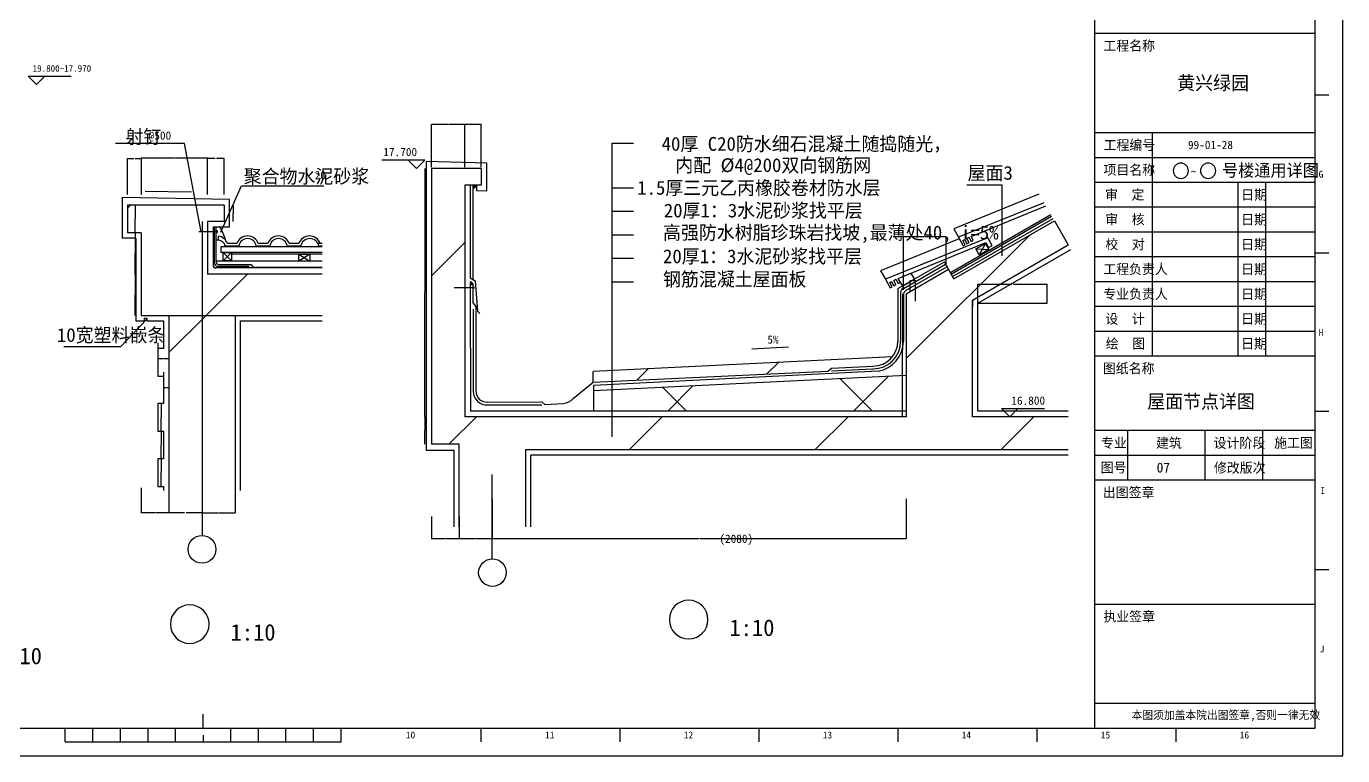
# Model space of a CAD drawing. Header units: metres. Extents: x -1 to 228715, y 0 to 21495.
# Drawn here: x 223944 to 228715, y 15555 to 18200 of the extents above; entities that cross this region are included whole.
import ezdxf

# ---------------------------------------------------------------- set-up
doc = ezdxf.new("R2010")
doc.units = ezdxf.units.M
for name, color, linetype in [('1', 7, 'Continuous'), ('4', 4, 'Continuous'), ('DOTE', 1, 'Continuous'), ('EL-3', 4, 'Continuous'), ('FACE', 7, 'Continuous'), ('HAT', 6, 'Continuous'), ('HATCH', 253, 'Continuous'), ('PUB_DIM', 3, 'Continuous'), ('PUB_TEXT', 7, 'Continuous'), ('TK', 3, 'Continuous'), ('TXT1', 7, 'Continuous'), ('WALL', 2, 'Continuous')]:
    doc.layers.add(name, color=color, linetype=linetype)
doc.dimstyles.get("Standard").update_dxf_attribs({"dimtxt": 2.5, "dimasz": 2.5, "dimexe": 1.25, "dimexo": 0.625, "dimtad": 1, "dimcen": 2.5, "dimazin": 3, "dimtfac": 1, "dimtmove": 0, "dimatfit": 3})
pattern_1 = [(45, (0, 0), (-336.7596, 336.7596), [])]

# ---------------------------------------------------------------- blocks, each defined once
blk = doc.blocks.new('_INDEX1')
blk.add_lwpolyline([(-0.5, 0, 1), (0.5, 0, 1)], format="xyb", close=True)
blk = doc.blocks.new('TK-A1')
at = {"layer": 'TK'}
for p, q in [((841, 0), (841, 594)), ((836, 239.6), (831, 239.6)), ((751, 226), (831, 226)), ((772, 226), (772, 145)), ((751, 217), (831, 217)), ((803, 208), (803, 145)), ((813, 208), (813, 145)), ((751, 199), (831, 199)), ((751, 190), (831, 190)), ((836, 182.2), (831, 182.2)), ((751, 181), (831, 181)), ((751, 172), (831, 172)), ((751, 163), (831, 163)), ((751, 154), (831, 154)), ((836, 124.8), (831, 124.8)), ((751, 118), (831, 118)), ((763, 118), (763, 100)), ((791, 118), (791, 100)), ((812, 118), (812, 100)), ((751, 109), (831, 109)), ((836, 67.4), (831, 67.4)), ((751, 55), (831, 55)), ((428, 10), (428, 15)), ((751, 19), (831, 19)), ((378, 5), (378, 10)), ((388, 5), (388, 10)), ((398, 5), (398, 10)), ((408, 5), (408, 10)), ((418, 5), (418, 10)), ((438, 5), (438, 10)), ((448, 5), (448, 10)), ((458, 5), (458, 10)), ((468, 5), (468, 10)), ((478, 5), (478, 10)), ((528.75, 5), (528.75, 10)), ((579.12, 5), (579.12, 10)), ((629.5, 5), (629.5, 10)), ((679.88, 5), (679.88, 10)), ((730.25, 5), (730.25, 10)), ((780.62, 5), (780.62, 10)), ((378, 5), (478, 5)), ((0, 0), (841, 0))]:
    blk.add_line(p, q, dxfattribs=at)
blk.add_lwpolyline([(831, 584), (25, 584), (25, 10), (831, 10)], close=True, dxfattribs=at)
for points in [[(751, 584), (751, 10)], [(751, 262), (831, 262)], [(751, 208), (831, 208)], [(751, 145), (831, 145)], [(751, 100), (831, 100)], [(428, 7.5), (428, 5)]]:
    blk.add_lwpolyline(points, dxfattribs=at)
for s, height, p in [('工程名称', 3.6, (754.27, 255.67)), ('工程编号', 3.6, (754.33, 219.67)), ('项目名称', 3.6, (754.3, 210.67)), ('G', 2.5, (832.29, 209.65)), ('审  定', 3.6, (754.88, 201.67)), ('日期', 3.6, (804.2, 201.64)), ('审  核', 3.6, (754.94, 192.7)), ('日期', 3.6, (804.2, 192.64)), ('校  对', 3.6, (754.99, 183.67)), ('日期', 3.6, (804.2, 183.64)), ('工程负责人', 3.6, (754.21, 174.67)), ('日期', 3.6, (804.2, 174.64)), ('专业负责人', 3.6, (754.21, 165.67)), ('日期', 3.6, (804.2, 165.64)), ('设  计', 3.6, (754.99, 156.64)), ('日期', 3.6, (804.2, 156.64)), ('H', 2.5, (832.29, 152.25)), ('绘  图', 3.6, (755.13, 147.67)), ('日期', 3.6, (804.2, 147.64)), ('图纸名称', 3.6, (754.07, 138.67)), ('专业', 3.6, (753.43, 111.67)), ('设计阶段', 3.6, (794.22, 111.64)), ('图号', 3.6, (753.29, 102.73)), ('修改版次', 3.6, (794.33, 102.64)), ('出图签章', 3.6, (754.07, 93.7)), ('I', 2.5, (832.89, 94.85)), ('执业签章', 3.6, (754.27, 48.7)), ('J', 2.5, (832.69, 37.45)), ('本图须加盖本院出图签章,否则一律无效', 3, (764.51, 13.25)), ('10', 2.5, (501.44, 6.25)), ('11', 2.5, (551.91, 6.25)), ('12', 2.5, (602.19, 6.25)), ('13', 2.5, (652.56, 6.25)), ('14', 2.5, (702.89, 6.25)), ('15', 2.5, (753.31, 6.25)), ('16', 2.5, (803.69, 6.25))]:
    blk.add_text(s, height=height, dxfattribs=at).set_placement(p)
blk = doc.blocks.new('*D62')
for p, q in [((227119.13, 17230.2), (227119.13, 17026.61)), ((227118.88, 17026.61), (227118.63, 17026.61)), ((227119.13, 16784.01), (227119.13, 17026.61)), ((227119.13, 17026.61), (227119.13, 17026.61)), ((227119.38, 17026.61), (227119.63, 17026.61))]:
    blk.add_line(p, q)
at = {"layer": 'Defpoints'}
for p in [(227119.13, 17230.2), (227119.13, 17026.61), (227119.13, 16784.01)]:
    blk.add_point(p, dxfattribs=at)
at = {"layer": 'PUB_DIM', "insert": (227119.13, 17027.735), "char_height": 1, "attachment_point": 5}
blk.add_mtext('0', dxfattribs=at)
blk = doc.blocks.new('*D63')
for p, q in [((227122.78, 17243.64), (227122.78, 17437.27)), ((227123.03, 17437.27), (227198.56, 17437.27)), ((227201.56, 17437.27), (227277.09, 17437.27)), ((227277.34, 17332.88), (227277.34, 17437.27))]:
    blk.add_line(p, q)
at = {"layer": 'Defpoints'}
for p in [(227122.78, 17437.27), (227277.34, 17332.88), (227122.78, 17243.64)]:
    blk.add_point(p, dxfattribs=at)
at = {"layer": 'PUB_DIM', "insert": (227200.06, 17437.27), "char_height": 1, "attachment_point": 5}
blk.add_mtext('200', dxfattribs=at)
blk = doc.blocks.new('*D64')
for p, q in [((227146.8, 17238.13), (227146.8, 17278.18)), ((227147.05, 17278.18), (227155.8, 17278.18)), ((227157.8, 17278.18), (227166.55, 17278.18)), ((227166.8, 17203.49), (227166.8, 17278.18))]:
    blk.add_line(p, q)
at = {"layer": 'Defpoints'}
for p in [(227146.8, 17278.18), (227146.8, 17238.13), (227166.8, 17203.49)]:
    blk.add_point(p, dxfattribs=at)
at = {"layer": 'PUB_DIM', "insert": (227156.8, 17278.18), "char_height": 1, "attachment_point": 5}
blk.add_mtext('20', dxfattribs=at)
blk = doc.blocks.new('*D66')
for p, q in [((225387.93, 16784.02), (225387.93, 16734.02)), ((225387.68, 16734.02), (225387.43, 16734.02)), ((225387.93, 16684.02), (225387.93, 16734.02)), ((225387.93, 16734.02), (225387.93, 16734.02)), ((225388.18, 16734.02), (225388.43, 16734.02))]:
    blk.add_line(p, q)
at = {"layer": 'Defpoints'}
for p in [(225387.93, 16784.02), (225387.93, 16734.02), (225387.93, 16684.02)]:
    blk.add_point(p, dxfattribs=at)
at = {"layer": 'PUB_DIM', "insert": (225387.93, 16735.145), "char_height": 1, "attachment_point": 5}
blk.add_mtext('0', dxfattribs=at)
blk = doc.blocks.new('*D67')
for p, q in [((225387.93, 17684.02), (225387.93, 17234.02)), ((225387.68, 17234.02), (225387.43, 17234.02)), ((225387.93, 16784.02), (225387.93, 17234.02)), ((225387.93, 17234.02), (225387.93, 17234.02)), ((225388.18, 17234.02), (225388.43, 17234.02))]:
    blk.add_line(p, q)
at = {"layer": 'Defpoints'}
for p in [(225387.93, 17684.02), (225387.93, 17234.02), (225387.93, 16784.02)]:
    blk.add_point(p, dxfattribs=at)
at = {"layer": 'PUB_DIM', "insert": (225387.93, 17235.145), "char_height": 1, "attachment_point": 5}
blk.add_mtext('0', dxfattribs=at)
blk = doc.blocks.new('*D68')
for p, q in [((225561.64, 17844.07), (225532.39, 17844.07)), ((225532.64, 17688.49), (225532.64, 17844.07)), ((225592.89, 17844.07), (225563.64, 17844.07)), ((225592.64, 17688.49), (225592.64, 17844.07))]:
    blk.add_line(p, q)
at = {"layer": 'Defpoints'}
for p in [(225592.64, 17844.07), (225532.64, 17688.49), (225592.64, 17688.49)]:
    blk.add_point(p, dxfattribs=at)
at = {"layer": 'PUB_DIM', "insert": (225562.64, 17844.07), "char_height": 1, "attachment_point": 5}
blk.add_mtext('60', dxfattribs=at)
blk = doc.blocks.new('*D69')
for p, q in [((225471.14, 17844.07), (225412.39, 17844.07)), ((225412.64, 17688.49), (225412.64, 17844.07)), ((225532.89, 17844.07), (225474.14, 17844.07)), ((225532.64, 17688.49), (225532.64, 17844.07))]:
    blk.add_line(p, q)
at = {"layer": 'Defpoints'}
for p in [(225532.64, 17844.07), (225412.64, 17688.49), (225532.64, 17688.49)]:
    blk.add_point(p, dxfattribs=at)
at = {"layer": 'PUB_DIM', "insert": (225472.64, 17844.07), "char_height": 1, "attachment_point": 5}
blk.add_mtext('120', dxfattribs=at)
blk = doc.blocks.new('*D70')
for p, q in [((227392.65, 17195.56), (227392.65, 17264.33)), ((227392.9, 17264.33), (227515.24, 17264.33)), ((227521.24, 17264.33), (227643.58, 17264.33)), ((227643.83, 17195.56), (227643.83, 17264.33))]:
    blk.add_line(p, q)
at = {"layer": 'Defpoints'}
for p in [(227392.65, 17264.33), (227392.65, 17195.56), (227643.83, 17195.56)]:
    blk.add_point(p, dxfattribs=at)
at = {"layer": 'PUB_DIM', "insert": (227518.24, 17264.33), "char_height": 1, "attachment_point": 5}
blk.add_mtext('251,18', dxfattribs=at)
blk = doc.blocks.new('*D71')
for p, q in [((225512.65, 16422.51), (225512.65, 16341.16)), ((225632.65, 16422.51), (225632.65, 16341.16)), ((225571.15, 16341.16), (225512.4, 16341.16)), ((225632.9, 16341.16), (225574.15, 16341.16))]:
    blk.add_line(p, q)
at = {"layer": 'Defpoints'}
for p in [(225512.65, 16422.51), (225632.65, 16422.51), (225632.65, 16341.16)]:
    blk.add_point(p, dxfattribs=at)
at = {"layer": 'PUB_DIM', "insert": (225572.65, 16341.16), "char_height": 1, "attachment_point": 5}
blk.add_mtext('120', dxfattribs=at)
blk = doc.blocks.new('*D72')
for p, q in [((225412.65, 16422.51), (225412.65, 16341.16)), ((225512.65, 16422.51), (225512.65, 16341.16)), ((225461.15, 16341.16), (225412.4, 16341.16)), ((225512.9, 16341.16), (225464.15, 16341.16))]:
    blk.add_line(p, q)
at = {"layer": 'Defpoints'}
for p in [(225412.65, 16422.51), (225512.65, 16422.51), (225512.65, 16341.16)]:
    blk.add_point(p, dxfattribs=at)
at = {"layer": 'PUB_DIM', "insert": (225462.65, 16341.16), "char_height": 1, "attachment_point": 5}
blk.add_mtext('100', dxfattribs=at)
blk = doc.blocks.new('*D73')
for p, q in [((225632.65, 16486.47), (225632.65, 16341.17)), ((227132.65, 16486.47), (227132.65, 16341.17)), ((226380.65, 16341.17), (225632.4, 16341.17)), ((227132.9, 16341.17), (226384.65, 16341.17))]:
    blk.add_line(p, q)
at = {"layer": 'Defpoints'}
for p in [(225632.65, 16486.47), (227132.65, 16486.47), (227132.65, 16341.17)]:
    blk.add_point(p, dxfattribs=at)
at = {"layer": 'PUB_DIM', "insert": (226382.65, 16341.17), "char_height": 1, "attachment_point": 5}
blk.add_mtext('1500', dxfattribs=at)
blk = doc.blocks.new('*D121')
for p, q in [((224338.29, 17301.36), (224338.29, 17226.36)), ((224338.04, 17226.36), (224337.79, 17226.36)), ((224338.29, 17151.36), (224338.29, 17226.36)), ((224338.29, 17226.36), (224338.29, 17226.36)), ((224338.54, 17226.36), (224338.79, 17226.36))]:
    blk.add_line(p, q)
at = {"layer": 'Defpoints'}
for p in [(224338.29, 17301.36), (224338.29, 17226.36), (224338.29, 17151.36)]:
    blk.add_point(p, dxfattribs=at)
at = {"layer": 'PUB_DIM', "insert": (224338.29, 17227.485), "char_height": 1, "attachment_point": 5}
blk.add_mtext('0', dxfattribs=at)
blk = doc.blocks.new('*D122')
for p, q in [((224628.15, 17720.98), (224600.58, 17720.98)), ((224600.83, 17590.47), (224600.83, 17720.98)), ((224660.72, 17720.98), (224633.15, 17720.98)), ((224660.47, 17590.47), (224660.47, 17720.98))]:
    blk.add_line(p, q)
at = {"layer": 'Defpoints'}
for p in [(224660.47, 17720.98), (224600.83, 17590.47), (224660.47, 17590.47)]:
    blk.add_point(p, dxfattribs=at)
at = {"layer": 'PUB_DIM', "insert": (224630.65, 17720.98), "char_height": 1, "attachment_point": 5}
blk.add_mtext('59,64', dxfattribs=at)
blk = doc.blocks.new('*D123')
for p, q in [((224479.24, 17721.08), (224360.49, 17721.08)), ((224360.74, 17590.59), (224360.74, 17721.08)), ((224600.99, 17721.08), (224482.24, 17721.08)), ((224600.74, 17590.59), (224600.74, 17721.08))]:
    blk.add_line(p, q)
at = {"layer": 'Defpoints'}
for p in [(224600.74, 17721.08), (224360.74, 17590.59), (224600.74, 17590.59)]:
    blk.add_point(p, dxfattribs=at)
at = {"layer": 'PUB_DIM', "insert": (224480.74, 17721.08), "char_height": 1, "attachment_point": 5}
blk.add_mtext('240', dxfattribs=at)
blk = doc.blocks.new('*D124')
for p, q in [((224692.66, 17521.79), (224692.41, 17521.79)), ((224692.91, 17551.79), (224692.91, 17521.79)), ((224692.91, 17491.79), (224692.91, 17521.79)), ((224692.91, 17521.79), (224692.91, 17521.79)), ((224693.16, 17521.79), (224693.41, 17521.79))]:
    blk.add_line(p, q)
at = {"layer": 'Defpoints'}
for p in [(224692.91, 17551.79), (224692.91, 17521.79), (224692.91, 17491.79)]:
    blk.add_point(p, dxfattribs=at)
at = {"layer": 'PUB_DIM', "insert": (224692.91, 17522.915), "char_height": 1, "attachment_point": 5}
blk.add_mtext('0', dxfattribs=at)
blk = doc.blocks.new('*D125')
for p, q in [((224338.29, 17451.36), (224338.29, 17376.36)), ((224338.04, 17376.36), (224337.79, 17376.36)), ((224338.29, 17301.36), (224338.29, 17376.36)), ((224338.29, 17376.36), (224338.29, 17376.36)), ((224338.54, 17376.36), (224338.79, 17376.36))]:
    blk.add_line(p, q)
at = {"layer": 'Defpoints'}
for p in [(224338.29, 17451.36), (224338.29, 17376.36), (224338.29, 17301.36)]:
    blk.add_point(p, dxfattribs=at)
at = {"layer": 'PUB_DIM', "insert": (224338.29, 17377.485), "char_height": 1, "attachment_point": 5}
blk.add_mtext('0', dxfattribs=at)
blk = doc.blocks.new('*D126')
for p, q in [((224310.47, 17590.47), (224310.47, 17720.98)), ((224310.72, 17720.98), (224333.055, 17720.98)), ((224338.055, 17720.98), (224360.39, 17720.98)), ((224360.64, 17590.47), (224360.64, 17720.98))]:
    blk.add_line(p, q)
at = {"layer": 'Defpoints'}
for p in [(224310.47, 17720.98), (224310.47, 17590.47), (224360.64, 17590.47)]:
    blk.add_point(p, dxfattribs=at)
at = {"layer": 'PUB_DIM', "insert": (224335.555, 17720.98), "char_height": 1, "attachment_point": 5}
blk.add_mtext('50,17', dxfattribs=at)
blk = doc.blocks.new('*D127')
for p, q in [((224338.29, 17551.36), (224338.29, 17501.36)), ((224338.04, 17501.36), (224337.79, 17501.36)), ((224338.29, 17451.36), (224338.29, 17501.36)), ((224338.29, 17501.36), (224338.29, 17501.36)), ((224338.54, 17501.36), (224338.79, 17501.36))]:
    blk.add_line(p, q)
at = {"layer": 'Defpoints'}
for p in [(224338.29, 17551.36), (224338.29, 17501.36), (224338.29, 17451.36)]:
    blk.add_point(p, dxfattribs=at)
at = {"layer": 'PUB_DIM', "insert": (224338.29, 17502.485), "char_height": 1, "attachment_point": 5}
blk.add_mtext('0', dxfattribs=at)
blk = doc.blocks.new('*D128')
for p, q in [((224440.47, 16945.86), (224440.47, 16888.51)), ((224460.47, 16945.86), (224460.47, 16888.51)), ((224449.47, 16888.51), (224440.22, 16888.51)), ((224460.72, 16888.51), (224451.47, 16888.51))]:
    blk.add_line(p, q)
at = {"layer": 'Defpoints'}
for p in [(224440.47, 16945.86), (224460.47, 16945.86), (224460.47, 16888.51)]:
    blk.add_point(p, dxfattribs=at)
at = {"layer": 'PUB_DIM', "insert": (224450.47, 16888.51), "char_height": 1, "attachment_point": 5}
blk.add_mtext('20', dxfattribs=at)
blk = doc.blocks.new('*D129')
for p, q in [((224420.47, 17051.75), (224420.47, 16994.4)), ((224460.47, 17051.75), (224460.47, 16994.4)), ((224439.47, 16994.4), (224420.22, 16994.4)), ((224460.72, 16994.4), (224441.47, 16994.4))]:
    blk.add_line(p, q)
at = {"layer": 'Defpoints'}
for p in [(224420.47, 17051.75), (224460.47, 17051.75), (224460.47, 16994.4)]:
    blk.add_point(p, dxfattribs=at)
at = {"layer": 'PUB_DIM', "insert": (224440.47, 16994.4), "char_height": 1, "attachment_point": 5}
blk.add_mtext('40', dxfattribs=at)
blk = doc.blocks.new('*D130')
for p, q in [((224432.87, 16631.36), (224432.87, 16581.36)), ((224432.62, 16581.36), (224432.37, 16581.36)), ((224432.87, 16531.36), (224432.87, 16581.36)), ((224432.87, 16581.36), (224432.87, 16581.36)), ((224433.12, 16581.36), (224433.37, 16581.36))]:
    blk.add_line(p, q)
at = {"layer": 'Defpoints'}
for p in [(224432.87, 16631.36), (224432.87, 16581.36), (224432.87, 16531.36)]:
    blk.add_point(p, dxfattribs=at)
at = {"layer": 'PUB_DIM', "insert": (224432.87, 16582.485), "char_height": 1, "attachment_point": 5}
blk.add_mtext('0', dxfattribs=at)
blk = doc.blocks.new('*D131')
for p, q in [((224432.87, 16731.36), (224432.87, 16681.36)), ((224432.62, 16681.36), (224432.37, 16681.36)), ((224432.87, 16631.36), (224432.87, 16681.36)), ((224432.87, 16681.36), (224432.87, 16681.36)), ((224433.12, 16681.36), (224433.37, 16681.36))]:
    blk.add_line(p, q)
at = {"layer": 'Defpoints'}
for p in [(224432.87, 16731.36), (224432.87, 16681.36), (224432.87, 16631.36)]:
    blk.add_point(p, dxfattribs=at)
at = {"layer": 'PUB_DIM', "insert": (224432.87, 16682.485), "char_height": 1, "attachment_point": 5}
blk.add_mtext('0', dxfattribs=at)
blk = doc.blocks.new('*D132')
for p, q in [((224432.87, 16831.36), (224432.87, 16781.36)), ((224432.62, 16781.36), (224432.37, 16781.36)), ((224432.87, 16731.36), (224432.87, 16781.36)), ((224432.87, 16781.36), (224432.87, 16781.36)), ((224433.12, 16781.36), (224433.37, 16781.36))]:
    blk.add_line(p, q)
at = {"layer": 'Defpoints'}
for p in [(224432.87, 16831.36), (224432.87, 16781.36), (224432.87, 16731.36)]:
    blk.add_point(p, dxfattribs=at)
at = {"layer": 'PUB_DIM', "insert": (224432.87, 16782.485), "char_height": 1, "attachment_point": 5}
blk.add_mtext('0', dxfattribs=at)
blk = doc.blocks.new('*D133')
for p, q in [((224460.48, 16526.64), (224460.48, 16435.98)), ((224580.47, 16526.64), (224580.47, 16435.98)), ((224517.475, 16435.98), (224460.23, 16435.98)), ((224580.72, 16435.98), (224523.475, 16435.98))]:
    blk.add_line(p, q)
at = {"layer": 'Defpoints'}
for p in [(224460.48, 16526.64), (224580.47, 16526.64), (224580.47, 16435.98)]:
    blk.add_point(p, dxfattribs=at)
at = {"layer": 'PUB_DIM', "insert": (224520.475, 16435.98), "char_height": 1, "attachment_point": 5}
blk.add_mtext('119,99', dxfattribs=at)
blk = doc.blocks.new('*D134')
for p, q in [((224360.48, 16526.64), (224360.48, 16435.98)), ((224460.48, 16526.64), (224460.48, 16435.98)), ((224408.98, 16435.98), (224360.23, 16435.98)), ((224460.73, 16435.98), (224411.98, 16435.98))]:
    blk.add_line(p, q)
at = {"layer": 'Defpoints'}
for p in [(224360.48, 16526.64), (224460.48, 16526.64), (224460.48, 16435.98)]:
    blk.add_point(p, dxfattribs=at)
at = {"layer": 'PUB_DIM', "insert": (224410.48, 16435.98), "char_height": 1, "attachment_point": 5}
blk.add_mtext('100', dxfattribs=at)
blk = doc.blocks.new('*D135')
for p, q in [((224580.47, 16526.64), (224580.47, 16435.98)), ((224700.47, 16526.64), (224700.47, 16435.98)), ((224580.72, 16435.98), (224638.97, 16435.98)), ((224641.97, 16435.98), (224700.22, 16435.98))]:
    blk.add_line(p, q)
at = {"layer": 'Defpoints'}
for p in [(224580.47, 16526.64), (224700.47, 16526.64), (224580.47, 16435.98)]:
    blk.add_point(p, dxfattribs=at)
at = {"layer": 'PUB_DIM', "insert": (224640.47, 16435.98), "char_height": 1, "attachment_point": 5}
blk.add_mtext('120', dxfattribs=at)

msp = doc.modelspace()

# ---------------------------------------------------------------- hatches: boundary and pattern name
at = {"layer": 'HAT'}
h = msp.add_hatch(dxfattribs=at)
h.set_pattern_fill('SOLID')
h.paths.add_polyline_path([(225562.83, 17613.6, 0.41), (225573.15, 17623.93), (225562.82, 17623.93)])
h = msp.add_hatch(dxfattribs=at)
h.set_pattern_fill('SOLID')
h.paths.add_polyline_path([(225563.28, 17263.87, 0.41), (225552.96, 17274.19), (225552.96, 17263.86)])
at = {"layer": 'HATCH'}
h = msp.add_hatch(dxfattribs=at)
h.set_pattern_fill('AN31C', scale=150)
h.set_pattern_definition(pattern_1)
h.paths.add_polyline_path([(227720.02, 16784.01), (227372.65, 16784.01), (227372.65, 17207.11), (227719.88, 17407.58), (227669.88, 17494.18), (227305.86, 17284.01), (227285.86, 17318.66), (227132.65, 17230.2), (227132.65, 16784.01), (225532.65, 16784.01), (225532.65, 17624.01), (225592.65, 17624.01), (225592.65, 17684.01), (225412.65, 17684.01), (225412.65, 16684.01), (225512.65, 16684.01), (225512.65, 16392.51), (225752.65, 16392.51), (225752.65, 16664.01), (227720.02, 16664.01)])
h = msp.add_hatch(dxfattribs=at)
h.set_pattern_fill('AN31C', scale=150)
h.set_pattern_definition(pattern_1)
h.paths.add_polyline_path([(225016.15, 17301.36), (224600.47, 17301.36), (224600.47, 17454.89), (224580.47, 17454.89), (224580.47, 17151.36), (225016.15, 17151.36)])
h.paths.add_polyline_path([(224580.47, 17454.89), (224576.86, 17454.89), (224558.58, 17551.36), (224310.47, 17551.36), (224310.47, 17451.36), (224360.47, 17451.36), (224360.47, 17151.36), (224580.47, 17151.36)])
h.paths.add_polyline_path([(224660.47, 17551.36), (224558.58, 17551.36), (224576.86, 17454.89), (224600.47, 17454.89), (224600.47, 17491.36), (224660.47, 17491.36)])
h = msp.add_hatch(dxfattribs=at)
h.set_pattern_fill('ANSI31', scale=300)
h.paths.add_polyline_path([(224460.47, 16516.39), (224580.47, 16516.39), (224580.47, 17151.36), (224460.47, 17151.36)])
h.paths.add_polyline_path([(224700.47, 17151.36), (224580.47, 17151.36), (224580.47, 16516.39), (224700.47, 16516.39)])
h = msp.add_hatch(dxfattribs=at)
h.set_pattern_fill('AN31C', scale=100)
h.set_pattern_definition([(45, (0, 0), (-224.5064, 224.5064), [])])
h.paths.add_polyline_path([(226848.13, 16949.59), (226861.8, 16960.24), (227012.39, 16967.42, 0.23), (227083.22, 17001.65), (225998.56, 16947.42), (225998.56, 16909.09)])
h = msp.add_hatch(dxfattribs=at)
h.set_pattern_fill('ANSI37', scale=150)
h.paths.add_polyline_path([(225999.05, 16877.33), (225999.05, 16804.01), (227132.65, 16804.01), (227132.65, 16934.01)])
at = {"layer": 'PUB_DIM'}
h = msp.add_hatch(dxfattribs=at)
h.set_pattern_fill('AR-SAND', scale=10)
h.paths.add_polyline_path([(224664.26, 17425.54, 0.11), (224643.29, 17471.36), (224631.54, 17471.36), (224631.54, 17423.68), (224639.7, 17423.68), (224639.7, 17439.22, -0.18)])

# ---------------------------------------------------------------- linework, layer by layer
for p, q in [((227480.38, 17624.21), (227351.93, 17624.21)), ((227480.38, 17367.58), (227480.38, 17624.21))]:
    msp.add_line(p, q)
at = {"layer": '1'}
msp.add_line((227657.11, 17516.21), (227293.12, 17306.07), dxfattribs=at)
at = {"layer": '4'}
for p, q in [((225612.65, 17704.01), (225392.65, 17709.01)), ((225392.65, 17709.01), (225392.65, 16662.34)), ((225612.65, 17602.79), (225612.65, 17704.01)), ((225552.71, 17624.01), (225552.86, 17288.19)), ((225563.04, 17281.2), (225563.04, 17624.01)), ((225563.04, 17624.01), (225563.04, 17613.85)), ((225574.77, 17624.01), (225574.77, 17604.91)), ((225574.77, 17604.91), (225612.65, 17602.79)), ((227295.86, 17301.34), (227659.85, 17511.49)), ((227300.86, 17292.67), (227664.86, 17502.84)), ((227132.65, 17242.43), (227280.3, 17327.68)), ((227285.86, 17318.66), (227271.09, 17346.28)), ((225552.86, 17288.19), (225570, 17276.43)), ((225552.87, 17264.07), (225563.04, 17264.07)), ((225552.87, 17264.07), (225553.11, 16804.01)), ((225563.04, 17195.26), (225563.04, 17264.07)), ((227122.58, 17226.83), (227122.58, 17057.42)), ((225563.04, 17195.26), (225573.04, 17184.11)), ((225573.04, 17184.11), (225573.04, 17007.79)), ((227083.22, 17001.65), (225998.56, 16947.42)), ((227030.86, 16948.95), (225999.05, 16897.36)), ((227132.65, 16934.01), (225999.05, 16877.33)), ((225999.05, 16897.36), (225999.05, 16804.01)), ((227132.65, 16804.01), (225553.11, 16804.01)), ((225392.65, 16662.34), (225492.65, 16662.34)), ((225492.65, 16662.34), (225492.65, 16384.01)), ((227720.02, 16644.01), (225772.65, 16644.01)), ((225772.65, 16384.01), (225772.65, 16644.01))]:
    msp.add_line(p, q, dxfattribs=at)
msp.add_lwpolyline([(225570, 17276.43), (225578.97, 17166.79), (225587.41, 17158.35)], dxfattribs=at)
for centre, radius, start, end in [((227142.65, 17225.11), 20, 120, 180), ((227012.58, 17057.42), 110, 279.56, 0)]:
    msp.add_arc(centre, radius, start, end, dxfattribs=at)
at = {"layer": 'DOTE'}
msp.add_line((224580.47, 17492.35), (224580.47, 16353.1), dxfattribs=at)
at = {"layer": 'EL-3'}
for p, q in [((227613.73, 17591.07), (227304.86, 17465.81)), ((227304.86, 17465.81), (227322.07, 17434.72)), ((227325.22, 17429.04), (227040.21, 17313.46)), ((227385.38, 17393.4), (227432.48, 17390.91)), ((227420.37, 17412.78), (227397.49, 17371.53)), ((227040.21, 17313.46), (227057.42, 17282.37))]:
    msp.add_line(p, q, dxfattribs=at)
for points in [[(227631.59, 17560.25), (227322.07, 17434.72), (227339.28, 17403.64), (227346.54, 17407.66), (227338, 17423.08), (227344.71, 17426.79), (227353.13, 17411.57), (227360.44, 17415.62), (227352.02, 17430.83), (227359.33, 17434.88), (227367.75, 17419.66), (227375.67, 17424.05), (227367.92, 17438.05), (227638.52, 17548.3)], [(227720.02, 16804.01), (227392.65, 16804.01), (227392.65, 17195.56), (227730.02, 17390.34)]]:
    msp.add_lwpolyline(points, dxfattribs=at)
for points in [[(227421.95, 17415.53), (227431.65, 17398.01), (227443.85, 17404.76), (227428.32, 17432.8), (227057.42, 17282.37), (227074.64, 17251.29), (227081.89, 17255.31), (227073.36, 17270.73), (227080.06, 17274.44), (227088.48, 17259.22), (227095.79, 17263.26), (227087.37, 17278.48), (227094.68, 17282.53), (227103.1, 17267.31), (227111.02, 17271.7), (227103.27, 17285.7)], [(227385.38, 17393.4), (227420.37, 17412.78), (227432.48, 17390.91), (227397.49, 17371.53)], [(227120.84, 17257.97), (227103.27, 17285.7), (227103.27, 17285.7), (227150.05, 17304.76), (227163.03, 17281.33)]]:
    msp.add_lwpolyline(points, close=True, dxfattribs=at)
at = {"layer": 'FACE'}
msp.add_circle((224580.47, 16303.1), 50, dxfattribs=at)
at = {"layer": 'PUB_DIM'}
for p, q in [((223980.35, 17989.1), (223950.35, 18019.1)), ((223950.35, 18019.1), (224010.35, 18019.1)), ((224010.35, 18019.1), (223980.35, 17989.1)), ((223980.35, 18019.1), (224106.64, 18019.1)), ((226067.38, 16710.74), (226067.38, 17776.45)), ((226067.38, 17776.45), (226143.79, 17776.45)), ((225357.93, 17714.02), (225231.64, 17714.02)), ((225387.93, 17714.02), (225327.93, 17714.02)), ((225327.93, 17714.02), (225357.93, 17684.02)), ((225357.93, 17684.02), (225387.93, 17714.02)), ((226067.38, 17614.13), (226143.79, 17614.13)), ((224680.47, 17571.36), (224290.47, 17578.96)), ((224290.47, 17578.96), (224290.47, 17431.36)), ((224680.47, 17471.36), (224680.47, 17571.36)), ((226067.38, 17528.97), (226143.79, 17528.97)), ((224620.49, 17471.36), (224620.49, 17333.48)), ((224680.47, 17471.36), (224620.49, 17471.36)), ((224620.49, 17471.36), (224620.49, 17433.57)), ((227669.88, 17494.18), (227719.88, 17407.58)), ((224340.47, 17431.36), (224290.47, 17431.36)), ((224340.47, 17431.36), (224340.47, 17131.36)), ((224639.7, 17423.68), (224631.54, 17423.68)), ((224639.7, 17423.68), (224639.7, 17439.22)), ((226067.38, 17443.82), (226143.79, 17443.82)), ((224648.14, 17399.61), (224648.14, 17379.61)), ((225016.15, 17399.61), (224648.14, 17399.61)), ((225016.15, 17379.61), (224648.14, 17379.61)), ((224687.09, 17379.12), (224657.09, 17349.12)), ((224657.09, 17379.12), (224687.09, 17349.12)), ((225016.15, 17373.42), (224687.09, 17373.42)), ((224970.94, 17373.4), (224930.94, 17348.4)), ((224930.94, 17373.4), (224970.94, 17348.4)), ((225016.15, 17347.66), (224630.49, 17347.66)), ((225016.15, 17323.48), (224630.49, 17323.48)), ((226067.38, 17358.67), (226143.79, 17358.67)), ((226067.38, 17273.52), (226143.79, 17273.52)), ((227392.65, 17195.56), (227643.83, 17195.56)), ((224340.47, 17131.36), (224370.47, 17131.36)), ((224370.47, 17141.36), (224370.47, 17131.36)), ((224370.47, 17141.36), (224380.47, 17141.36)), ((224380.47, 17141.36), (224380.47, 17131.36)), ((224720.47, 16516.39), (224720.47, 17131.36)), ((224720.47, 17131.36), (225016.15, 17131.36)), ((225998.56, 16909.09), (225998.56, 16947.42)), ((227477.79, 16814.01), (227537.79, 16814.01)), ((227507.79, 16784.01), (227477.79, 16814.01)), ((227507.79, 16814.01), (227634.08, 16814.01)), ((227537.79, 16814.01), (227507.79, 16784.01)), ((225632.65, 16268.61), (225632.65, 16573.95))]:
    msp.add_line(p, q, dxfattribs=at)
for points in [[(224576.86, 17454.89), (224516.36, 17774.28), (224266.32, 17774.28)], [(224648.98, 17453.83), (224723.62, 17620.76), (225022.4, 17620.76)], [(224542.09, 17598.02), (224374.38, 17600.34)], [(225016.15, 17411.67), (225002.49, 17411.67)], [(225016.15, 17402.03), (225003.31, 17402.03)], [(224380.47, 17137.18), (224285.46, 17037.43), (224079.45, 17037.43)], [(224380.47, 17131.36), (224440.47, 17131.36), (224440.47, 17031.36), (224420.47, 17031.36), (224420.47, 16931.36), (224440.47, 16931.36), (224440.47, 16831.36), (224420.47, 16831.36), (224420.47, 16731.36), (224440.47, 16731.36), (224440.47, 16631.36), (224420.47, 16631.36), (224420.47, 16531.36), (224440.47, 16531.36), (224440.47, 16516.39)], [(226573.68, 17030.14), (226706.61, 17036.93)]]:
    msp.add_lwpolyline(points, dxfattribs=at)
for points in [[(224643.29, 17471.36, -0.11), (224664.26, 17425.54)], [(224930.9, 17411.67), (224896.84, 17411.67, 0.72), (224818.59, 17411.67), (224784.53, 17411.67, 0.72), (224706.28, 17411.67), (224672.21, 17411.67, 0.28), (224639.7, 17439.22)], [(224937.97, 17402.07), (224889.2, 17402.07, 0.89), (224826.23, 17402.07), (224776.89, 17402.07, 0.89), (224713.92, 17402.07), (224664.57, 17402.07, 0.36), (224639.7, 17423.68)], [(225016.15, 17411.67), (225009.15, 17411.67, 0.72), (224930.9, 17411.67), (224896.84, 17411.67)], [(225016.15, 17402.03), (225003.73, 17402.03, 0.85), (224937.96, 17402.03), (224897.66, 17402.03)]]:
    msp.add_lwpolyline(points, format="xyb", dxfattribs=at)
for points in [[(224657.09, 17379.12), (224687.09, 17379.12), (224687.09, 17349.12), (224657.09, 17349.12)], [(224930.94, 17373.4), (224970.94, 17373.4), (224970.94, 17348.4), (224930.94, 17348.4)]]:
    msp.add_lwpolyline(points, close=True, dxfattribs=at)
msp.add_circle((225633.15, 16218.64), 50, dxfattribs=at)
msp.add_arc((224630.49, 17333.48), 10, 180, 270, dxfattribs=at)
at = {"layer": 'WALL'}
for p, q in [((225592.65, 17684.01), (225412.65, 17684.01)), ((225412.65, 17684.01), (225412.65, 16684.01)), ((225592.65, 17684.01), (225592.65, 17624.01)), ((225532.65, 17624.01), (225532.65, 16784.01)), ((225592.65, 17624.01), (225532.65, 17624.01)), ((224660.47, 17551.36), (224310.47, 17551.36)), ((224310.47, 17551.36), (224310.47, 17451.36)), ((224660.47, 17551.36), (224660.47, 17491.36)), ((224600.47, 17491.36), (224600.47, 17301.36)), ((224660.47, 17491.36), (224600.47, 17491.36)), ((224626.17, 17339.85), (224626.17, 17471.36)), ((224631.54, 17346.1), (224631.54, 17471.36)), ((227305.86, 17284.01), (227669.88, 17494.18)), ((224360.47, 17451.36), (224310.47, 17451.36)), ((224360.47, 17451.36), (224360.47, 17151.36)), ((224634.6, 17460.21), (224634.6, 17449.95)), ((224636.17, 17329.85), (224751.58, 17329.85)), ((224641.54, 17336.1), (224758.72, 17336.1)), ((224758.72, 17336.1), (224764.42, 17326.34)), ((224764.42, 17326.34), (225016.15, 17326.34)), ((227102.58, 17248.99), (227271.09, 17346.28)), ((227123.55, 17249.56), (227275.75, 17337.44)), ((225016.15, 17301.36), (224600.47, 17301.36)), ((227132.65, 17230.2), (227285.86, 17318.66)), ((227305.86, 17284.01), (227285.86, 17318.66)), ((227102.58, 17248.99), (227102.58, 17057.42)), ((227112.58, 17235.77), (227112.58, 17057.42)), ((227132.65, 17230.2), (227132.65, 16784.01)), ((227372.65, 17207.11), (227372.65, 17184.01)), ((224360.47, 17151.36), (225016.15, 17151.36)), ((224460.47, 17151.36), (224460.47, 16516.39)), ((224700.47, 17151.36), (224700.47, 16516.39)), ((225563.04, 17173.94), (225563.04, 16876.91)), ((225615.42, 16826.96), (225812.33, 16827.64)), ((225812.33, 16837.65), (225822.88, 16828.14)), ((227132.65, 16784.01), (225532.65, 16784.01)), ((225512.65, 16684.01), (225412.65, 16684.01)), ((225512.65, 16384.01), (225512.65, 16684.01)), ((225752.65, 16664.01), (225752.65, 16384.01)), ((227720.02, 16664.01), (225752.65, 16664.01))]:
    msp.add_line(p, q, dxfattribs=at)
for points in [[(224637.31, 17454.89), (224568.32, 17454.89)], [(227720.02, 16784.01), (227372.65, 16784.01), (227372.65, 17207.11), (227720.02, 17407.66)], [(225494.94, 17252.13), (225565.21, 17252.13)], [(225565.21, 17255.12), (225565.21, 17248.73)], [(225998.56, 16909.09), (226848.13, 16949.59), (226861.8, 16960.24)], [(226861.8, 16960.24), (227012.46, 16967.42)], [(226862.28, 16950.27), (227012.11, 16957.41)]]:
    msp.add_lwpolyline(points, dxfattribs=at)
for points in [[(225573.04, 17173.94), (225573.04, 16876.91, 0.43), (225614.95, 16836.95), (225812.33, 16837.65)], [(225822.88, 16828.14), (225890.78, 16832.36, 0.2), (225926.11, 16849.47), (225998.56, 16909.09)]]:
    msp.add_lwpolyline(points, format="xyb", dxfattribs=at)
for centre, radius, start, end in [((224636.17, 17339.85), 10, 180, 270), ((224641.54, 17346.1), 10, 180, 270), ((227132.65, 17234.05), 20, 120, 180), ((227012.58, 17057.42), 100, 270, 0), ((227012.58, 17057.42), 90, 270, 0), ((225613.04, 16876.91), 50, 180, 272.73)]:
    msp.add_arc(centre, radius, start, end, dxfattribs=at)

# ---------------------------------------------------------------- block references
at = {"layer": 'PUB_DIM', "xscale": 10, "yscale": 10, "zscale": 10}
msp.add_blockref('TK-A1', (220304.77, 15554.61), dxfattribs=at)
at = {"layer": 'PUB_TEXT'}
for p, xscale, yscale, zscale in [((228128.26, 17675.93), 55.11, 55.11, 55.11), ((228227.01, 17675.93), 55.11, 55.11, 55.11), ((224536.03, 16031.63), 140, 140, 140), ((226344.27, 16048.26), 140, 140, 140)]:
    msp.add_blockref('_INDEX1', p, dxfattribs=dict(at, xscale=xscale, yscale=yscale, zscale=zscale))

# ---------------------------------------------------------------- texts
for s, height, p in [('       40厚 C20防水细石混凝土随捣随光，', 50, (226008.3, 17748.53)), ('内配 %%c4@200双向钢筋网', 50, (226295.88, 17671.36)), ('屋面3', 50, (227355.29, 17643.33)), ('1.5厚三元乙丙橡胶卷材防水层', 50, (226157.72, 17589.11)), ('       20厚1：3水泥砂浆找平层 ', 50, (226016.03, 17506.79)), ('       高强防水树脂珍珠岩找坡,最薄处40, i=5%', 50, (226013.2, 17426.93)), ('       20厚1：3水泥砂浆找平层 ', 50, (226013.2, 17340.68)), ('       钢筋混凝土屋面板', 50, (226013.2, 17257.83)), ('5%', 30, (226629.47, 17048.85))]:
    msp.add_text(s, height=height).set_placement(p)
at = {"layer": 'PUB_DIM'}
for s, height, p in [('19.800~17.970', 24, (223966.5, 18035.14)), ('射钉', 50, (224302.46, 17774.28)), ('@500', 30, (224387.09, 17788.64)), ('17.700', 30, (225237.64, 17729.02)), ('聚合物水泥砂浆', 50, (224731.44, 17630.61)), ('20', 30, (224988.93, 17644.97)), ('10宽塑料嵌条', 50, (224054.48, 17055.19)), ('16.800', 30, (227513.79, 16827.34)), ('(2080)', 30, (226455.51, 16326.46))]:
    msp.add_text(s, height=height, dxfattribs=at).set_placement(p)
at = {"layer": 'TXT1'}
for s, height, p in [('黄兴绿园', 50, (228115.16, 17969.61)), ('99-01-28', 30, (228153.97, 17754.61)), ('号楼通用详图', 45, (228277.58, 17655)), ('~', 30, (228164.17, 17657.87)), ('屋面节点详图', 50, (228006.58, 16814.45)), ('建筑', 36, (228038.21, 16671.33)), ('施工图', 36, (228466.33, 16671.61)), ('07', 36, (228040.48, 16581.61)), ('1:10', 60, (224683.77, 15972.11)), ('1:10', 60, (226492.02, 15988.75)), ('1:10', 60, (223836.92, 15886.41))]:
    msp.add_text(s, height=height, dxfattribs=at).set_placement(p)

# ---------------------------------------------------------------- dimensions: what is measured, and where the dimension line sits
at = {"layer": 'PUB_DIM'}
for base, p1, p2, picture, middle in [((225532.64, 17844.07), (225532.64, 17688.49), (225412.64, 17688.49), '*D69', (225472.64, 17844.07)), ((225592.64, 17844.07), (225592.64, 17688.49), (225532.64, 17688.49), '*D68', (225562.64, 17844.07)), ((224310.47, 17720.98), (224310.47, 17590.47), (224360.64, 17590.47), '*D126', (224335.555, 17720.98)), ((224660.47, 17720.98), (224660.47, 17590.47), (224600.83, 17590.47), '*D122', (224630.65, 17720.98)), ((225387.93, 17234.02), (225387.93, 16784.02), (225387.93, 17684.02), '*D67', (225387.93, 17235.145)), ((224338.29, 17501.36), (224338.29, 17451.36), (224338.29, 17551.36), '*D127', (224338.29, 17502.485)), ((224692.91, 17521.79), (224692.91, 17491.79), (224692.91, 17551.79), '*D124', (224692.91, 17522.915)), ((224338.29, 17376.36), (224338.29, 17301.36), (224338.29, 17451.36), '*D125', (224338.29, 17377.485)), ((224338.29, 17226.36), (224338.29, 17151.36), (224338.29, 17301.36), '*D121', (224338.29, 17227.485)), ((227146.8, 17278.18), (227146.8, 17238.13), (227166.8, 17203.49), '*D64', (227156.8, 17278.18)), ((227119.13, 17026.61), (227119.13, 16784.01), (227119.13, 17230.2), '*D62', (227119.13, 17027.735)), ((227392.65, 17264.33), (227392.65, 17195.56), (227643.83, 17195.56), '*D70', (227518.24, 17264.33)), ((224460.47, 16994.4), (224460.47, 17051.75), (224420.47, 17051.75), '*D129', (224440.47, 16994.4)), ((224460.47, 16888.51), (224460.47, 16945.86), (224440.47, 16945.86), '*D128', (224450.47, 16888.51)), ((224432.87, 16781.36), (224432.87, 16731.36), (224432.87, 16831.36), '*D132', (224432.87, 16782.485)), ((225387.93, 16734.02), (225387.93, 16684.02), (225387.93, 16784.02), '*D66', (225387.93, 16735.145)), ((224432.87, 16681.36), (224432.87, 16631.36), (224432.87, 16731.36), '*D131', (224432.87, 16682.485)), ((224432.87, 16581.36), (224432.87, 16531.36), (224432.87, 16631.36), '*D130', (224432.87, 16582.485)), ((224460.48, 16435.98), (224460.48, 16526.64), (224360.48, 16526.64), '*D134', (224410.48, 16435.98)), ((224580.47, 16435.98), (224580.47, 16526.64), (224460.48, 16526.64), '*D133', (224520.475, 16435.98)), ((224580.47, 16435.98), (224580.47, 16526.64), (224700.47, 16526.64), '*D135', (224640.47, 16435.98)), ((227132.65, 16341.17), (227132.65, 16486.47), (225632.65, 16486.47), '*D73', (226382.65, 16341.17)), ((225512.65, 16341.16), (225512.65, 16422.51), (225412.65, 16422.51), '*D72', (225462.65, 16341.16)), ((225632.65, 16341.16), (225632.65, 16422.51), (225512.65, 16422.51), '*D71', (225572.65, 16341.16))]:
    dim = msp.add_linear_dim(base=base, p1=p1, p2=p2, dimstyle='Standard', dxfattribs=at)
    dim.commit()
    dim.dimension.update_dxf_attribs({"geometry": picture, "text_midpoint": middle})
for base, p1, p2, text, picture, middle in [((224600.74, 17721.08), (224600.74, 17590.59), (224360.74, 17590.59), '240', '*D123', (224480.74, 17721.08)), ((227122.78, 17437.27), (227122.78, 17243.64), (227277.34, 17332.88), '200', '*D63', (227200.06, 17437.27))]:
    dim = msp.add_linear_dim(base=base, p1=p1, p2=p2, text=text, dimstyle='Standard', dxfattribs=at)
    dim.commit()
    dim.dimension.update_dxf_attribs({"geometry": picture, "text_midpoint": middle})

doc.saveas('drawing.dxf')
